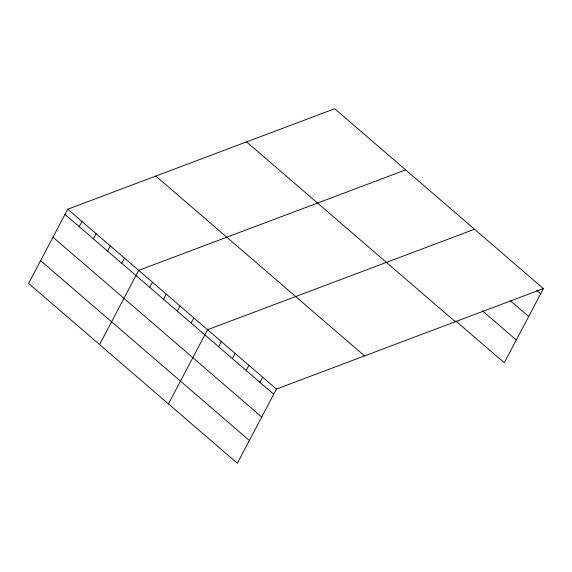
<?xml version="1.0" encoding="UTF-8"?>
<svg xmlns="http://www.w3.org/2000/svg" width="572" height="572" viewBox="0 0 572 572"><rect width="100%" height="100%" fill="white"/><g stroke="black" fill="none" stroke-linecap="round" stroke-linejoin="round"><path stroke-width="0.86" d="M67.718 209.223L28.6 283.426L237.344 463.256L276.462 389.053L543.4 288.574L334.656 108.744L67.718 209.223L276.462 389.053M79.186 226.626L81.918 221.457M93.386 238.853L96.11 233.683M107.579 251.079L110.303 245.91M121.772 263.313L124.496 258.136M99.571 344.566L138.696 270.37L405.627 169.891M149.742 287.409L152.467 282.239M163.52 299.278L166.245 294.108M177.299 311.147L180.023 305.977M191.077 323.016L193.801 317.839M168.461 403.911L207.579 329.708L474.517 229.229M218.633 346.746L221.357 341.577M232.404 358.615L235.135 353.446M246.182 370.484L248.906 365.315M259.96 382.353L262.684 377.184M543.4 288.574L504.282 362.777L455.734 320.949M536.736 290.354L540.676 293.743M510.296 300.7L528.664 316.523M482.175 310.603L516.287 339.997M246.568 141.906L455.312 321.736M155.813 176.069L364.55 355.898M64.993 214.4L273.738 394.222M52.981 237.18L261.726 417.002M40.612 260.646L249.356 440.476"/></g></svg>
